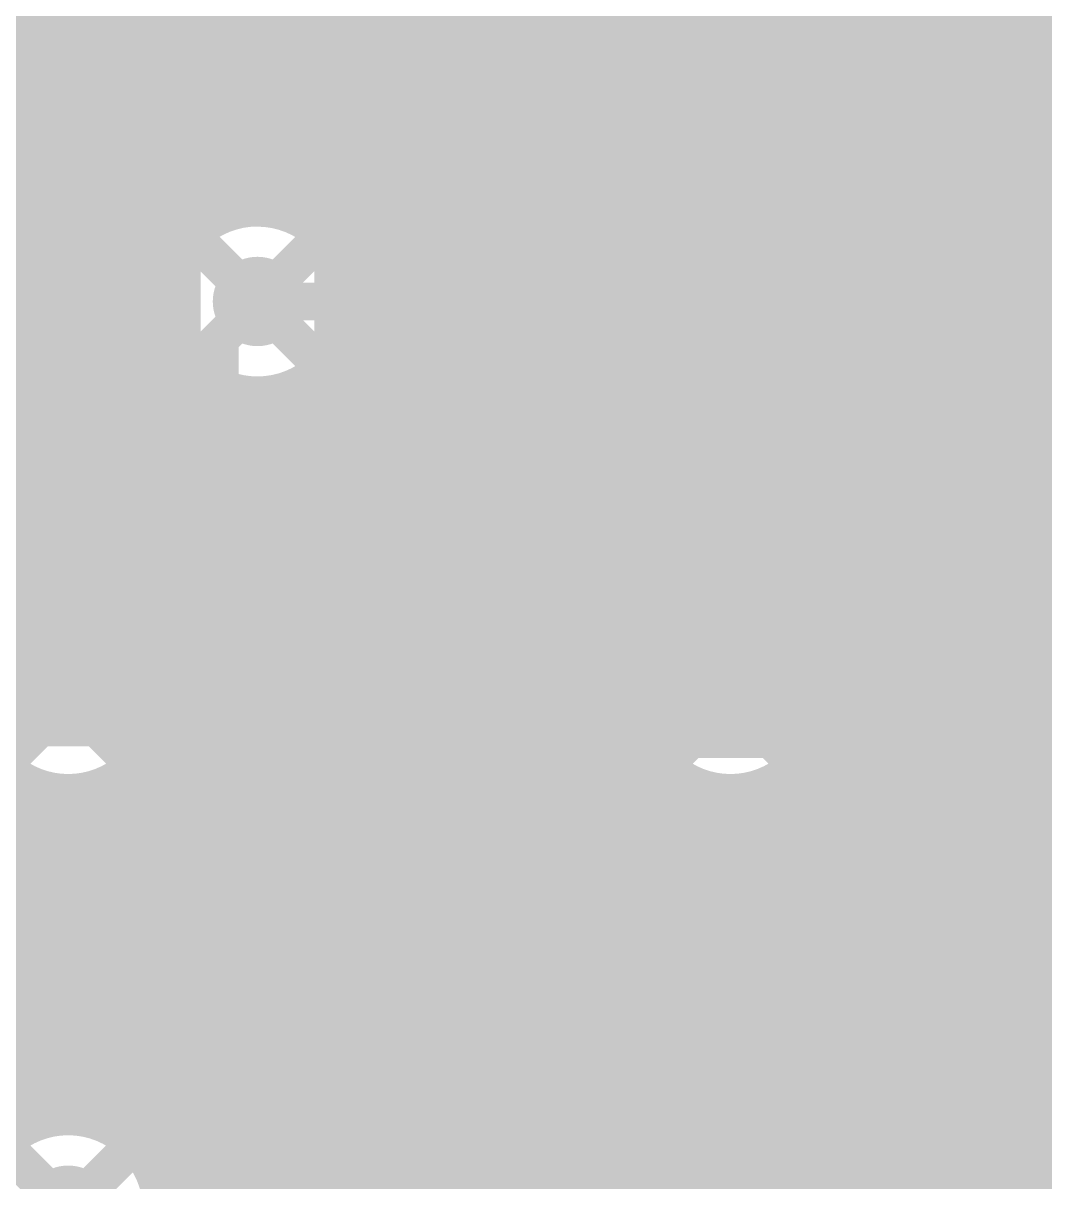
# Model space of a CAD drawing. Extents: x -3 to 92, y -53 to 125.
# Drawn here: x 55.58 to 62.43, y 43.62 to 51.4 of the extents above; entities that cross this region are included whole.
import ezdxf

# ---------------------------------------------------------------- set-up
doc = ezdxf.new("R2010")
doc.units = 0
doc.header["$MEASUREMENT"] = 0
doc.layers.get('0').update_dxf_attribs({"linetype": 'CONTINUOUS'})
for name, color, linetype in [('23-325-0_AST', 7, 'CONTINUOUS'), ('23-325-0_BOT', 7, 'CONTINUOUS'), ('23-325-0_DRD', 2, 'CONTINUOUS'), ('23-325-0_IN1', 4, 'CONTINUOUS'), ('23-325-0_IN2', 3, 'CONTINUOUS'), ('23-325-0_SMT', 10, 'CONTINUOUS'), ('23-325-0_SPT', 14, 'CONTINUOUS'), ('23-325-0_SST', 9, 'CONTINUOUS'), ('23-325-0_TOP', 12, 'CONTINUOUS'), ('THRUHOLE_TAP', 8, 'CONTINUOUS')]:
    doc.layers.add(name, color=color, linetype=linetype)

# ---------------------------------------------------------------- blocks, each defined once
blk = doc.blocks.new('OBLONG_51')
at = {"const_width": 0.65024}
blk.add_lwpolyline([(0, 0.50038), (0, -0.50038)], dxfattribs=at)
at = {"const_width": 0.32512}
for points in [[(-0.16256, 0.50038, 1), (0.16256, 0.50038, 1)], [(-0.16256, -0.50038, 1), (0.16256, -0.50038, 1)]]:
    blk.add_lwpolyline(points, format="xyb", close=True, dxfattribs=at)
blk = doc.blocks.new('ROUND_68')
at = {"const_width": 0.29972}
blk.add_lwpolyline([(-0.14986, 0, 1), (0.14986, 0, 1)], format="xyb", close=True, dxfattribs=at)
blk = doc.blocks.new('ROUND_78')
at = {"const_width": 0.29972}
blk.add_lwpolyline([(-0.14986, 0, 1), (0.14986, 0, 1)], format="xyb", close=True, dxfattribs=at)
blk = doc.blocks.new('ROUND_79')
at = {"const_width": 0.29972}
blk.add_lwpolyline([(-0.14986, 0, 1), (0.14986, 0, 1)], format="xyb", close=True, dxfattribs=at)
blk = doc.blocks.new('RECTANGLE_4')
blk.add_solid([(0.4826, 0.4064), (0.4826, -0.4064), (-0.4826, 0.4064), (-0.4826, -0.4064)])
blk = doc.blocks.new('ROUND_84')
at = {"const_width": 0.10033}
blk.add_lwpolyline([(-0.050164, 0, 1), (0.050164, 0, 1)], format="xyb", close=True, dxfattribs=at)

msp = doc.modelspace()

# ---------------------------------------------------------------- linework, layer by layer
at = {"layer": '23-325-0_AST', "const_width": 0.1524}
for points in [[(53.848, 51.054), (53.848, 55.626), (55.626, 55.626), (55.88, 55.372), (56.134, 55.626), (57.912, 55.626), (57.912, 51.054), (53.848, 51.054)], [(58.293, 51.054), (58.293, 55.626), (60.071, 55.626), (60.325, 55.372), (60.579, 55.626), (62.357, 55.626), (62.357, 51.054), (58.293, 51.054)], [(55.0545, 50.3555), (55.0545, 47.4345), (56.6928, 47.4345), (56.6928, 50.3555), (55.0545, 50.3555)], [(59.2455, 47.4345), (59.2455, 50.3555), (57.6072, 50.3555), (57.6072, 47.4345), (59.2455, 47.4345)], [(59.4995, 50.3555), (59.4995, 47.4345), (61.1378, 47.4345), (61.1378, 50.3555), (59.4995, 50.3555)], [(63.6905, 47.4345), (63.6905, 50.3555), (62.0522, 50.3555), (62.0522, 47.4345), (63.6905, 47.4345)], [(63.32474, 49.8983), (63.15456, 49.81448), (62.98692, 49.7713), (62.64656, 49.7713), (62.47892, 49.81448), (62.30874, 49.8983), (62.30874, 49.98466), (62.47892, 50.06848), (62.64656, 50.11166), (62.98692, 50.11166), (63.15456, 50.06848), (63.32474, 49.98466), (63.32474, 49.8983)], [(56.3499, 49.76114), (55.3339, 50.01514), (55.3339, 49.67732)], [(58.37174, 49.98466), (58.37174, 49.73066), (58.20156, 49.68748), (58.03392, 49.68748), (57.86374, 49.73066), (57.86374, 49.98466), (58.03392, 50.0253), (58.20156, 50.0253), (58.87974, 49.85766)], [(60.62726, 49.67732), (60.7949, 49.71796), (60.7949, 49.97196), (60.62726, 50.01514), (60.2869, 50.01514), (60.11926, 49.93132), (60.11926, 49.67732), (59.7789, 49.67732), (59.7789, 50.01514)], [(63.32474, 49.42586), (63.32474, 49.0855), (62.64656, 49.42586), (62.47892, 49.42586), (62.30874, 49.38268), (62.30874, 49.12868), (62.47892, 49.0855)], [(56.3499, 49.32934), (56.3499, 49.15916)], [(58.87974, 49.3395), (58.87974, 49.17186)], [(60.7949, 49.32934), (60.7949, 49.15916)], [(56.3499, 49.24552), (55.3339, 49.24552), (55.50408, 49.15916)], [(58.87974, 49.25568), (57.86374, 49.25568), (58.03392, 49.17186)], [(60.7949, 49.24552), (59.7789, 49.24552), (59.94908, 49.15916)], [(58.87974, 48.74006), (58.87974, 48.56988)], [(56.3499, 48.72736), (56.3499, 48.55972)], [(60.7949, 48.72736), (60.7949, 48.55972)], [(56.3499, 48.64354), (55.3339, 48.64354), (55.50408, 48.55972)], [(58.87974, 48.6537), (57.86374, 48.6537), (58.03392, 48.56988)], [(60.7949, 48.64354), (59.7789, 48.64354), (59.94908, 48.55972)], [(63.32474, 48.6537), (62.30874, 48.6537), (62.47892, 48.56988)], [(55.8419, 47.78756), (55.8419, 48.04156), (55.67426, 48.12792), (55.50408, 48.12792), (55.3339, 48.04156), (55.3339, 47.78756), (56.3499, 47.78756)], [(55.8419, 48.00092), (56.3499, 48.12792)], [(58.37174, 47.80026), (58.37174, 48.05426), (58.20156, 48.13808), (58.03392, 48.13808), (57.86374, 48.05426), (57.86374, 47.80026), (58.87974, 47.80026)], [(58.37174, 48.01108), (58.87974, 48.13808)], [(60.2869, 47.78756), (60.2869, 48.04156), (60.11926, 48.12792), (59.94908, 48.12792), (59.7789, 48.04156), (59.7789, 47.78756), (60.7949, 47.78756)], [(60.2869, 48.00092), (60.7949, 48.12792)], [(62.81674, 47.80026), (62.81674, 48.05426), (62.64656, 48.13808), (62.47892, 48.13808), (62.30874, 48.05426), (62.30874, 47.80026), (63.32474, 47.80026)]]:
    msp.add_lwpolyline(points, dxfattribs=at)
at = {"layer": '23-325-0_BOT'}
for points, const_width in [([(59.1058, 85.02904), (59.1058, 43.14952)], 0.254), ([(59.3344, 85.02904), (59.3344, 43.02506)], 0.254), ([(59.563, 85.02904), (59.563, 33.91916)], 0.254), ([(59.7916, 72.9234), (59.7916, 47.19828)], 0.254), ([(60.0202, 72.80148), (60.0202, 47.41418)], 0.254), ([(60.2488, 72.77862), (60.2488, 47.48784)], 0.254), ([(62.5348, 69.2531), (62.5348, 49.97196)], 0.254), ([(62.3062, 68.97878), (62.3062, 49.67986)], 0.254), ([(60.4774, 66.51498), (60.4774, 47.4726)], 0.254), ([(60.706, 66.17208), (60.706, 47.36338)], 0.254), ([(62.0776, 64.2366), (62.0776, 48.77054)], 0.254), ([(57.15, 61.468), (57.15, 59.309), (55.88, 58.039), (55.88, 46.863)], 0.635), ([(57.7342, 59.0296), (57.7342, 49.76622)], 0.254), ([(57.9628, 58.62066), (57.9628, 46.4058)], 0.254), ([(58.8772, 58.62066), (58.8772, 46.4058)], 0.254), ([(58.1914, 58.46826), (58.1914, 46.56074)], 0.254), ([(58.42, 58.42508), (58.42, 46.60392)], 0.254), ([(58.6486, 58.46826), (58.6486, 46.56074)], 0.254), ([(57.5056, 53.17998), (57.5056, 50.0507)], 0.254), ([(61.849, 52.96662), (61.849, 48.81372)], 0.254), ([(56.5277, 52.82946), (56.5277, 49.62652)], 0.254), ([(57.277, 52.83708), (57.277, 50.14722)], 0.254), ([(60.9346, 52.8574), (60.9346, 47.02048)], 0.254), ([(56.5912, 52.78882), (56.5912, 49.81956)], 0.254), ([(57.0484, 52.72786), (57.0484, 50.1523)], 0.254), ([(61.1632, 52.73548), (61.1632, 25.5524)], 0.254), ([(61.6204, 52.77612), (61.6204, 48.77054)], 0.254), ([(56.8198, 52.71516), (56.8198, 50.06594)], 0.254), ([(61.3918, 52.71262), (61.3918, 48.6156)], 0.254), ([(71.1073, 51.435), (56.5277, 51.435)], 0.254), ([(63.2714, 51.2064), (56.5277, 51.2064)], 0.254), ([(63.14948, 50.9778), (56.5277, 50.9778)], 0.254), ([(63.12662, 50.7492), (56.5277, 50.7492)], 0.254), ([(63.1571, 50.5968), (62.41796, 49.85766)], 0.254), ([(63.0809, 50.5206), (56.5277, 50.5206)], 0.254), ([(62.8523, 50.292), (56.5277, 50.292)], 0.254), ([(56.81472, 50.0634), (56.5277, 50.0634)], 0.254), ([(62.6237, 50.0634), (57.48528, 50.0634)], 0.254), ([(56.59882, 49.8348), (56.5277, 49.8348)], 0.254), ([(62.39764, 49.8348), (57.70118, 49.8348)], 0.254), ([(62.28588, 49.6062), (57.77484, 49.6062)], 0.254), ([(57.15, 49.53), (56.896, 49.276), (56.896, 40.386)], 0.254), ([(62.2808, 49.53), (62.2808, 48.641)], 0.254), ([(62.2808, 49.3776), (57.7596, 49.3776)], 0.254), ([(57.7342, 49.29378), (57.7342, -1.69926)], 0.254), ([(62.2808, 49.149), (57.65038, 49.149)], 0.254), ([(57.5056, 49.0093), (57.5056, 40.54348)], 0.254), ([(57.3532, 48.9331), (57.3532, 40.8178)], 0.254), ([(62.2808, 48.9204), (57.3532, 48.9204)], 0.254), ([(61.47562, 48.6918), (57.3532, 48.6918)], 0.254), ([(62.2808, 48.6918), (62.21984, 48.6918)], 0.254), ([(61.28512, 48.4632), (57.3532, 48.4632)], 0.254), ([(61.22162, 48.2346), (57.3532, 48.2346)], 0.254), ([(61.24448, 48.006), (57.3532, 48.006)], 0.254), ([(61.3664, 47.7774), (57.3532, 47.7774)], 0.254), ([(61.3918, 47.74946), (61.3918, 31.8008)], 0.254), ([(62.2808, 47.72406), (62.2808, 41.7068)], 0.254), ([(61.6204, 47.59706), (61.6204, 31.95574)], 0.254), ([(62.0776, 47.59706), (62.0776, 31.95574)], 0.254), ([(62.2808, 47.5488), (57.3532, 47.5488)], 0.254), ([(61.849, 47.55388), (61.849, 31.99892)], 0.254), ([(59.89066, 47.3202), (57.3532, 47.3202)], 0.254), ([(62.2808, 47.3202), (60.7568, 47.3202)], 0.254), ([(59.73826, 47.0916), (57.3532, 47.0916)], 0.254), ([(62.2808, 47.0916), (60.91174, 47.0916)], 0.254), ([(59.69508, 46.863), (57.3532, 46.863)], 0.254), ([(62.2808, 46.863), (60.95492, 46.863)], 0.254), ([(60.9346, 46.70298), (60.9346, 29.23286)], 0.254), ([(59.73826, 46.6344), (57.3532, 46.6344)], 0.254), ([(62.2808, 46.6344), (60.91174, 46.6344)], 0.254), ([(59.7916, 46.52772), (59.7916, 33.69056)], 0.254), ([(57.96026, 46.4058), (57.3532, 46.4058)], 0.254), ([(59.89066, 46.4058), (58.8772, 46.4058)], 0.254), ([(60.706, 46.36008), (60.706, 32.77616)], 0.254), ([(62.2808, 46.4058), (60.7568, 46.4058)], 0.254), ([(60.0202, 46.31182), (60.0202, 33.46196)], 0.254), ([(60.2488, 46.23816), (60.2488, 33.23336)], 0.254), ([(60.4774, 46.25086), (60.4774, 33.00476)], 0.254), ([(57.8231, 46.1772), (57.3532, 46.1772)], 0.254), ([(62.2808, 46.1772), (59.0169, 46.1772)], 0.254), ([(57.79008, 45.9486), (57.3532, 45.9486)], 0.254), ([(62.2808, 45.9486), (59.04992, 45.9486)], 0.254), ([(57.84342, 45.72), (57.3532, 45.72)], 0.254), ([(62.2808, 45.72), (58.99658, 45.72)], 0.254), ([(57.9628, 45.53966), (57.9628, 32.9438)], 0.254), ([(58.8772, 45.53966), (58.8772, 43.17238)], 0.254), ([(58.0136, 45.4914), (57.3532, 45.4914)], 0.254), ([(62.2808, 45.4914), (58.82386, 45.4914)], 0.254), ([(58.1914, 45.38726), (58.1914, 33.09874)], 0.254), ([(58.42, 45.34408), (58.42, 42.91584)], 0.254), ([(58.6486, 45.38726), (58.6486, 43.10888)], 0.254), ([(62.2808, 45.2628), (57.3532, 45.2628)], 0.254), ([(62.2808, 45.0342), (57.3532, 45.0342)], 0.254), ([(62.2808, 44.8056), (57.3532, 44.8056)], 0.254), ([(62.2808, 44.577), (57.3532, 44.577)], 0.254), ([(62.2808, 44.3484), (57.3532, 44.3484)], 0.254), ([(62.2808, 44.1198), (57.3532, 44.1198)], 0.254), ([(62.2808, 43.8912), (57.3532, 43.8912)], 0.254), ([(62.2808, 43.6626), (57.3532, 43.6626)], 0.254)]:
    msp.add_lwpolyline(points, dxfattribs=dict(at, const_width=const_width))
at = {"layer": '23-325-0_BOT', "const_width": 0.254}
for points in [[(57.15, 50.15992, 0.369831), (56.5277, 49.62652)], [(57.77992, 49.53, 0.4142136), (57.15, 50.15992)], [(62.41542, 49.85258, 0.1989124), (62.2818, 49.53)], [(62.41542, 49.85258, 0.1989124), (62.2818, 49.53)], [(57.3532, 48.9331, 0.3210657), (57.77992, 49.53)], [(61.849, 48.81372, 0.4142136), (61.21908, 48.1838)], [(61.849, 48.81372, 0.4142136), (61.21908, 48.1838)], [(62.2808, 48.641, 0.1914993), (61.849, 48.81267)], [(62.2808, 48.641, 0.1914993), (61.849, 48.81267)], [(61.21908, 48.1838, 0.4142136), (61.849, 47.55388)], [(61.21908, 48.1838, 0.4142136), (61.849, 47.55388)], [(61.849, 47.55388, 0.1907823), (62.28025, 47.72464)], [(61.849, 47.55388, 0.1907823), (62.28025, 47.72464)], [(60.325, 47.49292, 0.4142136), (59.69508, 46.863)], [(60.325, 47.49292, 0.4142136), (59.69508, 46.863)], [(60.95492, 46.863, 0.4142136), (60.325, 47.49292)], [(60.95492, 46.863, 0.4142136), (60.325, 47.49292)], [(59.69508, 46.863, 0.4142136), (60.325, 46.23308)], [(59.69508, 46.863, 0.4142136), (60.325, 46.23308)], [(60.325, 46.23308, 0.4142136), (60.95492, 46.863)], [(60.325, 46.23308, 0.4142136), (60.95492, 46.863)], [(58.42, 46.60392, 0.4142136), (57.79008, 45.974)], [(59.04992, 45.974, 0.4142136), (58.42, 46.60392)], [(57.79008, 45.974, 0.4142136), (58.42, 45.34408)], [(58.42, 45.34408, 0.4142136), (59.04992, 45.974)]]:
    msp.add_lwpolyline(points, format="xyb", dxfattribs=at)
at = {"layer": '23-325-0_DRD', "const_width": 0.254}
for points in [[(57.785, 50.165), (56.515, 48.895)], [(57.785, 48.895), (56.515, 50.165)], [(62.484, 48.8188), (61.214, 47.5488)], [(62.484, 47.5488), (61.214, 48.8188)], [(62.484, 48.8188), (61.214, 47.5488)], [(62.484, 47.5488), (61.214, 48.8188)], [(56.515, 47.498), (55.245, 46.228)], [(56.515, 46.228), (55.245, 47.498)], [(56.515, 47.498), (55.245, 46.228)], [(56.515, 46.228), (55.245, 47.498)], [(56.515, 47.498), (55.245, 46.228)], [(56.515, 46.228), (55.245, 47.498)], [(60.96, 47.498), (59.69, 46.228)], [(60.96, 46.228), (59.69, 47.498)], [(60.96, 47.498), (59.69, 46.228)], [(60.96, 46.228), (59.69, 47.498)], [(59.055, 46.609), (57.785, 45.339)], [(59.055, 45.339), (57.785, 46.609)], [(56.896, 45.339), (55.626, 44.069)], [(56.896, 44.069), (55.626, 45.339)], [(56.515, 44.069), (55.245, 42.799)], [(56.515, 42.799), (55.245, 44.069)]]:
    msp.add_lwpolyline(points, dxfattribs=at)
at = {"layer": '23-325-0_IN1', "const_width": 0.254}
for points in [[(56.3372, 112.65662), (56.3372, 47.2948)], [(58.166, 106.81462), (58.166, 33.08858)], [(57.9374, 106.62412), (57.9374, 32.91586)], [(56.1086, 86.19998), (56.1086, 47.44974)], [(55.88, 85.85708), (55.88, 47.49292)], [(55.6514, 85.74786), (55.6514, 47.44974)], [(58.3946, 85.02904), (58.3946, 42.88028)], [(58.6232, 85.02904), (58.6232, 43.09618)], [(58.8518, 85.02904), (58.8518, 43.16984)], [(59.0804, 85.02904), (59.0804, 43.1546)], [(59.309, 85.02904), (59.309, 43.04538)], [(59.5376, 85.02904), (59.5376, 42.70248)], [(59.7662, 85.02904), (59.7662, 47.15256)], [(59.9948, 85.02904), (59.9948, 47.39894)], [(60.2234, 85.02904), (60.2234, 47.4853)], [(60.452, 85.02904), (60.452, 47.48022)], [(60.6806, 85.02904), (60.6806, 47.3837)], [(60.9092, 85.02904), (60.9092, 47.09922)], [(62.5094, 82.38998), (62.5094, 41.86174)], [(61.1378, 68.97878), (61.1378, 25.56256)], [(62.2808, 68.9229), (62.2808, 41.7068)], [(61.3664, 68.6943), (61.3664, 31.77286)], [(62.0522, 68.67906), (62.0522, 31.9659)], [(61.595, 68.59778), (61.595, 31.94558)], [(61.8236, 68.5927), (61.8236, 31.99892)], [(56.5658, 61.23178), (56.5658, 49.76622)], [(57.7088, 61.1759), (57.7088, 49.81956)], [(56.7944, 60.9473), (56.7944, 50.0507)], [(57.4802, 60.93206), (57.4802, 50.06594)], [(57.023, 60.85078), (57.023, 50.14722)], [(57.2516, 60.8457), (57.2516, 50.1523)], [(86.36, 51.435), (49.64684, 51.435)], [(63.2714, 51.2064), (50.89906, 51.2064)], [(63.14948, 50.9778), (51.02352, 50.9778)], [(63.12662, 50.7492), (51.04638, 50.7492)], [(63.19012, 50.5206), (50.98288, 50.5206)], [(63.38062, 50.292), (50.78984, 50.292)], [(56.81472, 50.0634), (46.4312, 50.0634)], [(75.86472, 50.0634), (57.48528, 50.0634)], [(56.59882, 49.8348), (46.4312, 49.8348)], [(65.70726, 49.8348), (57.70118, 49.8348)], [(56.52516, 49.6062), (46.4312, 49.6062)], [(65.5701, 49.6062), (57.77484, 49.6062)], [(56.53786, 49.3776), (46.4312, 49.3776)], [(65.53708, 49.3776), (57.7596, 49.3776)], [(56.5658, 49.29378), (56.5658, 40.92194)], [(57.7088, 49.2379), (57.7088, -1.68148)], [(56.64708, 49.149), (46.4312, 49.149)], [(65.59042, 49.149), (57.65038, 49.149)], [(56.7944, 49.0093), (56.7944, 41.0083)], [(56.98998, 48.9204), (46.4312, 48.9204)], [(65.7606, 48.9204), (57.30748, 48.9204)], [(57.4802, 48.99406), (57.4802, 40.62222)], [(57.023, 48.91278), (57.023, 41.00322)], [(57.2516, 48.9077), (57.2516, 40.9067)], [(70.17766, 48.6918), (46.4312, 48.6918)], [(86.36, 48.4632), (46.4312, 48.4632)], [(86.36, 48.2346), (46.4312, 48.2346)], [(86.36, 48.006), (46.4312, 48.006)], [(86.36, 47.7774), (46.4312, 47.7774)], [(75.9079, 47.5488), (46.4312, 47.5488)], [(59.89066, 47.3202), (56.3118, 47.3202)], [(64.33566, 47.3202), (60.7568, 47.3202)], [(59.73826, 47.0916), (56.46674, 47.0916)], [(64.18326, 47.0916), (60.91174, 47.0916)], [(59.69508, 46.863), (56.50992, 46.863)], [(64.14008, 46.863), (60.95492, 46.863)], [(59.73826, 46.6344), (56.46674, 46.6344)], [(60.9092, 46.62678), (60.9092, 29.2608)], [(64.18326, 46.6344), (60.91174, 46.6344)], [(59.7662, 46.5709), (59.7662, 21.96084)], [(59.89066, 46.4058), (56.3118, 46.4058)], [(56.3372, 46.42866), (56.3372, 43.8658)], [(64.33566, 46.4058), (60.7568, 46.4058)], [(55.6514, 46.27626), (55.6514, 44.02074)], [(56.1086, 46.27626), (56.1086, 44.02074)], [(59.9948, 46.32706), (59.9948, 29.2608)], [(60.6806, 46.3423), (60.6806, 29.41574)], [(55.88, 46.23308), (55.88, 44.06392)], [(60.2234, 46.2407), (60.2234, 29.41574)], [(60.452, 46.24578), (60.452, 29.45892)], [(86.36, 46.1772), (46.9138, 46.1772)], [(86.36, 45.9486), (47.06874, 45.9486)], [(86.36, 45.72), (47.11192, 45.72)], [(86.36, 45.4914), (47.06874, 45.4914)], [(86.36, 45.2628), (46.9138, 45.2628)], [(75.96378, 45.0342), (46.4312, 45.0342)], [(75.6793, 44.8056), (46.4312, 44.8056)], [(75.58278, 44.577), (46.4312, 44.577)], [(75.5777, 44.3484), (49.35728, 44.3484)], [(75.66406, 44.1198), (49.57318, 44.1198)], [(75.9079, 43.8912), (56.3118, 43.8912)], [(86.36, 43.6626), (56.46674, 43.6626)]]:
    msp.add_lwpolyline(points, dxfattribs=at)
for points in [[(57.15, 50.15992, 0.4142136), (56.52008, 49.53)], [(57.77992, 49.53, 0.4142136), (57.15, 50.15992)], [(56.52008, 49.53, 0.4142136), (57.15, 48.90008)], [(57.15, 48.90008, 0.4142136), (57.77992, 49.53)], [(55.88, 47.49292, 0.4142136), (55.25008, 46.863)], [(55.88, 47.49292, 0.4142136), (55.25008, 46.863)], [(55.88, 47.49292, 0.4142136), (55.25008, 46.863)], [(56.50992, 46.863, 0.4142136), (55.88, 47.49292)], [(56.50992, 46.863, 0.4142136), (55.88, 47.49292)], [(56.50992, 46.863, 0.4142136), (55.88, 47.49292)], [(60.325, 47.49292, 0.4142136), (59.69508, 46.863)], [(60.325, 47.49292, 0.4142136), (59.69508, 46.863)], [(60.95492, 46.863, 0.4142136), (60.325, 47.49292)], [(60.95492, 46.863, 0.4142136), (60.325, 47.49292)], [(55.25008, 46.863, 0.4142136), (55.88, 46.23308)], [(55.25008, 46.863, 0.4142136), (55.88, 46.23308)], [(55.25008, 46.863, 0.4142136), (55.88, 46.23308)], [(55.88, 46.23308, 0.4142136), (56.50992, 46.863)], [(55.88, 46.23308, 0.4142136), (56.50992, 46.863)], [(55.88, 46.23308, 0.4142136), (56.50992, 46.863)], [(59.69508, 46.863, 0.4142136), (60.325, 46.23308)], [(59.69508, 46.863, 0.4142136), (60.325, 46.23308)], [(60.325, 46.23308, 0.4142136), (60.95492, 46.863)], [(60.325, 46.23308, 0.4142136), (60.95492, 46.863)], [(55.88, 44.06392, 0.4142136), (55.25008, 43.434)], [(56.50992, 43.434, 0.4142136), (55.88, 44.06392)]]:
    msp.add_lwpolyline(points, format="xyb", dxfattribs=at)
at = {"layer": '23-325-0_IN2', "const_width": 0.635}
for points in [[(55.88, 46.863), (51.435, 46.863)], [(60.325, 46.863), (55.88, 46.863)], [(64.77, 46.863), (60.325, 46.863)]]:
    msp.add_lwpolyline(points, dxfattribs=at)
at = {"layer": '23-325-0_SST', "const_width": 0.1524}
for points in [[(53.848, 51.054), (57.912, 51.054), (57.912, 55.626), (56.134, 55.626), (55.88, 55.372), (55.626, 55.626), (53.848, 55.626), (53.848, 51.054)], [(58.293, 51.054), (62.357, 51.054), (62.357, 55.626), (60.579, 55.626), (60.325, 55.372), (60.071, 55.626), (58.293, 55.626), (58.293, 51.054)], [(55.0545, 50.3555), (55.0545, 47.4345), (56.6928, 47.4345), (56.6928, 50.3555), (55.0545, 50.3555)], [(59.2455, 47.4345), (59.2455, 50.3555), (57.6072, 50.3555), (57.6072, 47.4345), (59.2455, 47.4345)], [(59.4995, 50.3555), (59.4995, 47.4345), (61.1378, 47.4345), (61.1378, 50.3555), (59.4995, 50.3555)], [(63.6905, 47.4345), (63.6905, 50.3555), (62.0522, 50.3555), (62.0522, 47.4345), (63.6905, 47.4345)], [(60.6044, 47.02556), (60.77458, 47.08652), (60.77458, 47.44212), (60.6044, 47.50054), (60.26658, 47.50054), (60.0964, 47.38116), (60.0964, 47.02556), (59.75858, 47.02556), (59.75858, 47.50054)], [(58.39206, 47.34306), (58.39206, 46.98746), (58.22442, 46.9265), (58.05424, 46.9265), (57.88406, 46.98746), (57.88406, 47.34306), (58.05424, 47.40148), (58.22442, 47.40148), (58.90006, 47.16526)], [(63.34506, 47.09668), (63.17742, 46.9773), (63.00724, 46.91888), (62.66942, 46.91888), (62.49924, 46.9773), (62.32906, 47.09668), (62.32906, 47.21606), (62.49924, 47.3329), (62.66942, 47.39386), (63.00724, 47.39386), (63.17742, 47.3329), (63.34506, 47.21606), (63.34506, 47.09668)], [(56.32958, 46.76394), (55.31358, 47.11954), (55.31358, 46.64456)], [(60.77458, 46.66234), (60.77458, 46.42612)], [(58.90006, 46.56328), (58.90006, 46.32706)], [(60.77458, 46.54296), (59.75858, 46.54296), (59.92876, 46.42612)], [(63.34506, 46.55566), (63.34506, 46.08068), (62.66942, 46.55566), (62.49924, 46.55566), (62.32906, 46.4947), (62.32906, 46.1391), (62.49924, 46.08068)], [(58.90006, 46.4439), (57.88406, 46.4439), (58.05424, 46.32706)], [(56.32958, 46.28134), (56.32958, 46.04512)], [(56.32958, 46.16196), (55.31358, 46.16196), (55.48376, 46.04512)], [(60.77458, 45.94352), (60.77458, 45.70476)], [(58.90006, 45.84446), (58.90006, 45.6057)], [(60.77458, 45.82414), (59.75858, 45.82414), (59.92876, 45.70476)], [(58.90006, 45.72508), (57.88406, 45.72508), (58.05424, 45.6057)], [(56.32958, 45.56252), (56.32958, 45.32376)], [(63.34506, 45.59808), (62.32906, 45.59808), (62.49924, 45.4787)], [(56.32958, 45.44314), (55.31358, 45.44314), (55.48376, 45.32376)], [(60.26658, 44.74972), (60.26658, 45.10532), (60.0964, 45.22216), (59.92876, 45.22216), (59.75858, 45.10532), (59.75858, 44.74972), (60.77458, 44.74972)], [(60.26658, 45.04436), (60.77458, 45.22216)], [(58.39206, 44.65066), (58.39206, 45.00626), (58.22442, 45.1231), (58.05424, 45.1231), (57.88406, 45.00626), (57.88406, 44.65066), (58.90006, 44.65066)], [(58.39206, 44.9453), (58.90006, 45.1231)], [(62.83706, 44.52366), (62.83706, 44.87926), (62.66942, 44.9961), (62.49924, 44.9961), (62.32906, 44.87926), (62.32906, 44.52366), (63.34506, 44.52366)], [(55.82158, 44.36872), (55.82158, 44.72432), (55.6514, 44.84116), (55.48376, 44.84116), (55.31358, 44.72432), (55.31358, 44.36872), (56.32958, 44.36872)], [(55.82158, 44.66336), (56.32958, 44.84116)]]:
    msp.add_lwpolyline(points, dxfattribs=at)
at = {"layer": '23-325-0_TOP'}
for points, const_width in [([(62.2808, 56.35244), (62.2808, 50.3428)], 0.254), ([(62.5094, 55.08498), (62.5094, 50.3428)], 0.254), ([(55.88, 54.483), (55.88, 49.6062)], 0.254), ([(60.325, 54.483), (60.325, 49.6062)], 0.254), ([(57.9374, 54.0258), (57.9374, 50.3428)], 0.254), ([(58.166, 54.0258), (58.166, 50.3428)], 0.254), ([(58.3946, 54.0258), (58.3946, 50.3428)], 0.254), ([(57.7342, 53.1622), (57.7342, 51.2318), (56.3372, 51.2318)], 0.254), ([(58.4708, 53.1622), (58.4708, 51.2318)], 0.254), ([(62.1792, 53.1622), (62.1792, 51.2318), (60.7822, 51.2318)], 0.254), ([(56.896, 51.2318), (56.896, 52.197)], 0.254), ([(59.309, 52.197), (59.309, 50.4952), (58.42, 49.6062)], 0.254), ([(61.341, 51.2318), (61.341, 52.197)], 0.254), ([(58.4708, 51.4604), (57.7342, 51.4604)], 0.254), ([(62.9158, 51.4604), (62.1792, 51.4604)], 0.254), ([(56.3372, 51.2318), (56.3372, 50.3428)], 0.254), ([(56.3372, 51.2318), (56.3372, 50.3428)], 0.254), ([(58.8518, 51.2318), (56.3372, 51.2318)], 0.254), ([(56.5658, 51.2318), (56.5658, 50.3428)], 0.254), ([(56.7944, 51.2318), (56.7944, 50.0507)], 0.254), ([(57.023, 51.2318), (57.023, 50.14722)], 0.254), ([(57.2516, 51.2318), (57.2516, 50.1523)], 0.254), ([(57.4802, 51.2318), (57.4802, 50.06594)], 0.254), ([(57.7088, 51.2318), (57.7088, 50.3428)], 0.254), ([(58.8518, 51.2318), (58.4708, 51.2318)], 0.254), ([(58.6232, 51.2318), (58.6232, 50.45456)], 0.254), ([(58.8518, 51.2318), (58.8518, 50.68316)], 0.254), ([(58.8518, 51.2318), (58.8518, 50.68316)], 0.254), ([(60.7822, 51.2318), (60.7822, 50.3428)], 0.254), ([(63.29426, 51.2318), (60.7822, 51.2318)], 0.254), ([(60.9092, 51.2318), (60.9092, 50.3428)], 0.254), ([(61.1378, 51.2318), (61.1378, 44.9453)], 0.254), ([(61.3664, 51.2318), (61.3664, 44.82846)], 0.254), ([(61.595, 51.2318), (61.595, 44.4754)], 0.254), ([(61.8236, 51.2318), (61.8236, 44.82846)], 0.254), ([(62.0522, 51.2318), (62.0522, 44.9453)], 0.254), ([(58.8518, 51.0032), (56.3372, 51.0032)], 0.254), ([(63.1571, 51.0032), (60.7822, 51.0032)], 0.254), ([(58.8518, 50.7746), (56.3372, 50.7746)], 0.254), ([(63.12408, 50.7746), (60.7822, 50.7746)], 0.254), ([(58.8518, 50.68316), (58.5089, 50.3428)], 0.254), ([(58.7121, 50.546), (56.3372, 50.546)], 0.254), ([(63.1063, 50.546), (60.7822, 50.546)], 0.254), ([(56.6928, 50.3428), (56.3372, 50.3428)], 0.254), ([(56.6928, 50.3428), (56.6928, 49.9618)], 0.254), ([(57.6072, 50.3174), (56.6928, 50.3174)], 0.254), ([(58.5089, 50.3428), (57.6072, 50.3428)], 0.254), ([(57.6072, 50.3428), (57.6072, 49.9872)], 0.254), ([(61.1378, 50.3428), (60.7822, 50.3428)], 0.254), ([(61.1378, 50.3428), (61.1378, 48.9204)], 0.254), ([(62.0522, 50.3174), (61.1378, 50.3174)], 0.254), ([(62.9031, 50.3428), (62.0522, 50.3428)], 0.254), ([(62.0522, 50.3428), (62.0522, 48.9204)], 0.254), ([(56.8579, 50.0888), (56.6928, 50.0888)], 0.254), ([(57.6072, 50.0888), (57.43956, 50.0888)], 0.254), ([(62.0522, 50.0888), (61.1378, 50.0888)], 0.254), ([(59.5122, 50.0507), (59.2328, 49.7713)], 0.254), ([(59.5122, 50.0507), (59.5122, 48.9204)], 0.254), ([(57.6072, 49.9872), (57.5818, 49.9872)], 0.254), ([(59.5122, 49.8602), (59.31916, 49.8602)], 0.254), ([(62.0522, 49.8602), (61.1378, 49.8602)], 0.254), ([(59.309, 49.8475), (59.309, 44.84878)], 0.254), ([(59.2328, 49.7713), (59.2328, 48.9204)], 0.254), ([(59.5122, 49.6316), (59.2328, 49.6316)], 0.254), ([(62.0522, 49.6316), (61.1378, 49.6316)], 0.254), ([(58.42, 49.6062), (58.3438, 49.53), (57.15, 49.53)], 0.254), ([(59.5122, 49.403), (59.2328, 49.403)], 0.254), ([(62.0522, 49.403), (61.1378, 49.403)], 0.254), ([(59.5122, 49.1744), (59.2328, 49.1744)], 0.254), ([(62.0522, 49.1744), (61.1378, 49.1744)], 0.254), ([(56.6928, 49.09566), (56.6928, 48.9204)], 0.254), ([(57.6072, 49.0728), (57.5818, 49.0728)], 0.254), ([(57.6072, 49.0728), (57.6072, 48.9204)], 0.254), ([(56.7944, 49.0093), (56.7944, 44.86402)], 0.254), ([(56.91378, 48.9458), (56.6928, 48.9458)], 0.254), ([(56.6928, 48.9204), (56.6928, 48.8696)], 0.254), ([(57.6072, 48.9458), (57.38622, 48.9458)], 0.254), ([(57.4802, 48.99406), (57.4802, 44.8818)], 0.254), ([(57.6072, 48.9204), (57.6072, 48.8696)], 0.254), ([(59.5122, 48.9458), (59.2328, 48.9458)], 0.254), ([(59.2328, 48.9204), (59.2328, 48.8696)], 0.254), ([(59.5122, 48.9204), (59.5122, 48.8696)], 0.254), ([(62.0522, 48.9458), (61.1378, 48.9458)], 0.254), ([(56.6928, 48.8696), (56.6928, 47.4472)], 0.254), ([(57.023, 48.91278), (57.023, 44.958)], 0.254), ([(57.2516, 48.9077), (57.2516, 44.96308)], 0.254), ([(57.6072, 48.8696), (57.6072, 47.4472)], 0.254), ([(59.2328, 48.8696), (59.2328, 47.4472)], 0.254), ([(59.5122, 48.8696), (59.5122, 47.4472)], 0.254), ([(61.1378, 48.8696), (61.1378, 47.4472)], 0.254), ([(62.0522, 48.8696), (62.0522, 47.4472)], 0.254), ([(57.6072, 48.7172), (56.6928, 48.7172)], 0.254), ([(59.5122, 48.7172), (59.2328, 48.7172)], 0.254), ([(62.0522, 48.7172), (61.1378, 48.7172)], 0.254), ([(57.6072, 48.4886), (56.6928, 48.4886)], 0.254), ([(59.5122, 48.4886), (59.2328, 48.4886)], 0.254), ([(62.0522, 48.4886), (61.1378, 48.4886)], 0.254), ([(55.88, 46.863), (55.88, 48.1838)], 0.635), ([(55.88, 48.1838), (55.88, 46.863)], 0.635), ([(55.88, 46.863), (55.88, 48.1838)], 0.635), ([(60.325, 48.1838), (60.325, 46.863)], 0.635), ([(60.325, 46.863), (60.325, 48.1838)], 0.635), ([(57.6072, 48.26), (56.6928, 48.26)], 0.254), ([(59.5122, 48.26), (59.2328, 48.26)], 0.254), ([(62.0522, 48.26), (61.1378, 48.26)], 0.254), ([(57.6072, 48.1838), (58.42, 48.1838)], 0.254), ([(58.42, 48.1838), (58.42, 47.5742), (59.055, 46.9392), (59.055, 46.101), (59.69, 45.466), (59.69, 44.55668), (59.69, 43.815)], 0.254), ([(58.42, 45.974), (58.42, 47.5742), (58.42, 48.1838)], 0.254), ([(58.42, 47.4472), (58.42, 48.1838)], 0.254), ([(59.2328, 48.1838), (58.42, 48.1838)], 0.254), ([(61.849, 48.1838), (62.865, 48.1838)], 0.254), ([(62.865, 48.1838), (61.849, 48.1838)], 0.254), ([(62.0522, 48.1838), (62.865, 48.1838)], 0.254), ([(57.6072, 48.0314), (56.6928, 48.0314)], 0.254), ([(59.5122, 48.0314), (59.2328, 48.0314)], 0.254), ([(62.0522, 48.0314), (61.1378, 48.0314)], 0.254), ([(57.6072, 47.8028), (56.6928, 47.8028)], 0.254), ([(59.5122, 47.8028), (59.2328, 47.8028)], 0.254), ([(62.0522, 47.8028), (61.1378, 47.8028)], 0.254), ([(57.6072, 47.5742), (56.6928, 47.5742)], 0.254), ([(59.5122, 47.5742), (59.2328, 47.5742)], 0.254), ([(62.0522, 47.5742), (61.1378, 47.5742)], 0.254), ([(56.5277, 47.4472), (56.5277, 46.863)], 0.254), ([(56.6928, 47.4472), (56.5277, 47.4472)], 0.254), ([(56.5658, 47.4472), (56.5658, 44.61002)], 0.254), ([(59.2328, 47.4472), (57.6072, 47.4472)], 0.254), ([(57.7088, 47.4472), (57.7088, 44.65574)], 0.254), ([(57.9374, 47.4472), (57.9374, 44.75734)], 0.254), ([(58.166, 47.4472), (58.166, 44.9199)], 0.254), ([(58.3946, 47.4472), (58.3946, 44.9707)], 0.254), ([(58.6232, 47.4472), (58.6232, 44.93768)], 0.254), ([(58.8518, 47.4472), (58.8518, 44.80814)], 0.254), ([(59.0804, 47.4472), (59.0804, 44.55414)], 0.254), ([(59.6773, 47.4472), (59.5122, 47.4472)], 0.254), ([(59.5376, 47.4472), (59.5376, 44.95292)], 0.254), ([(59.6773, 47.4472), (59.6773, 46.863)], 0.254), ([(61.1378, 47.4472), (60.9727, 47.4472)], 0.254), ([(60.9727, 47.4472), (60.9727, 46.863)], 0.254), ([(63.6778, 47.4472), (62.0522, 47.4472)], 0.254), ([(62.2808, 47.4472), (62.2808, 44.96816)], 0.254), ([(62.5094, 47.4472), (62.5094, 44.9072)], 0.254), ([(59.6773, 47.3456), (56.5277, 47.3456)], 0.254), ([(64.1223, 47.3456), (60.9727, 47.3456)], 0.254), ([(59.6773, 47.117), (56.5277, 47.117)], 0.254), ([(64.1223, 47.117), (60.9727, 47.117)], 0.254), ([(59.6773, 46.8884), (56.5277, 46.8884)], 0.254), ([(64.1223, 46.8884), (60.9727, 46.8884)], 0.254), ([(59.71032, 46.6598), (56.49468, 46.6598)], 0.254), ([(64.15532, 46.6598), (60.93968, 46.6598)], 0.254), ([(59.7662, 46.53534), (59.7662, 44.96562)], 0.254), ([(60.9092, 46.5836), (60.9092, 44.96816)], 0.254), ([(59.8424, 46.4312), (56.3626, 46.4312)], 0.254), ([(64.2874, 46.4312), (60.8076, 46.4312)], 0.254), ([(56.3372, 46.40326), (56.3372, 43.8658)], 0.254), ([(59.9948, 46.3042), (59.9948, 44.8945)], 0.254), ([(60.6806, 46.32198), (60.6806, 44.9072)], 0.254), ([(66.4972, 46.2026), (53.1622, 46.2026)], 0.254), ([(55.6514, 46.25594), (55.6514, 44.02074)], 0.254), ([(55.88, 46.2153), (55.88, 44.06392)], 0.254), ([(56.1086, 46.25594), (56.1086, 44.02074)], 0.254), ([(60.2234, 46.22292), (60.2234, 44.69384)], 0.254), ([(60.452, 46.228), (60.452, 44.7294)], 0.254), ([(66.4972, 45.974), (53.1622, 45.974)], 0.254), ([(66.4972, 45.7454), (53.1622, 45.7454)], 0.254), ([(66.4972, 45.5168), (53.1622, 45.5168)], 0.254), ([(59.69, 45.466), (60.59932, 45.466), (59.69, 44.55668), (59.69, 43.815)], 0.254), ([(63.4365, 45.2882), (53.12664, 45.2882)], 0.254), ([(63.2079, 45.0596), (52.94376, 45.0596)], 0.254), ([(57.15, 44.9707), (57.15, 43.815)], 0.254), ([(58.42, 44.9707), (58.42, 43.815)], 0.254), ([(59.69, 44.9707), (59.69, 43.815)], 0.254), ([(56.74614, 44.831), (52.71516, 44.831)], 0.254), ([(58.01614, 44.831), (57.55386, 44.831)], 0.254), ([(59.28614, 44.831), (58.82386, 44.831)], 0.254), ([(60.55614, 44.831), (60.09386, 44.831)], 0.254), ([(61.82614, 44.831), (61.36386, 44.831)], 0.254), ([(58.42, 43.815), (58.94832, 43.815), (59.69, 44.55668), (59.69, 43.815)], 0.254), ([(56.261, 44.704), (57.15, 43.815)], 0.254), ([(56.56072, 44.6024), (52.48656, 44.6024)], 0.254), ([(57.83072, 44.6024), (57.73928, 44.6024)], 0.254), ([(59.10072, 44.6024), (59.00928, 44.6024)], 0.254), ([(60.37072, 44.6024), (60.27928, 44.6024)], 0.254), ([(61.64072, 44.6024), (61.54928, 44.6024)], 0.254), ([(56.49722, 44.3738), (52.25796, 44.3738)], 0.254), ([(56.49468, 44.31538), (56.49468, 43.56862)], 0.254), ([(56.49468, 44.1452), (52.02936, 44.1452)], 0.254), ([(55.4736, 43.9166), (49.6443, 43.9166)], 0.254), ([(56.49468, 43.9166), (56.28386, 43.9166)], 0.254), ([(52.705, 41.3512), (52.705, 41.402), (53.467, 42.164), (55.245, 42.164), (55.499, 41.91), (60.071, 41.91), (60.96, 42.799), (60.96, 43.815)], 0.254), ([(54.61, 41.3512), (60.6552, 41.3512), (62.23, 42.926), (62.23, 43.815)], 0.254), ([(58.42, 43.815), (57.15, 43.815)], 0.254), ([(59.69, 42.6593), (59.69, 43.815)], 0.254), ([(56.49468, 43.688), (56.45658, 43.688)], 0.254)]:
    msp.add_lwpolyline(points, dxfattribs=dict(at, const_width=const_width))
at = {"layer": '23-325-0_TOP', "const_width": 0.254}
for points in [[(57.15, 50.15992, 0.206347), (56.69204, 49.96252)], [(57.5818, 49.9872, 0.1914993), (57.15, 50.15887)], [(56.6928, 49.09566, 0.2055834), (57.15, 48.89938)], [(57.15, 48.90008, 0.1914988), (57.58252, 49.07204)], [(55.2323, 46.863, 0.4142136), (55.88, 46.2153)], [(55.88, 46.2153, 0.4142136), (56.5277, 46.863)], [(59.6773, 46.863, 0.4142136), (60.325, 46.2153)], [(60.325, 46.2153, 0.4142136), (60.9727, 46.863)], [(57.15, 44.9707, 0.4142136), (56.49468, 44.31538)], [(57.785, 44.4754, 0.3436255), (57.15, 44.9707)], [(58.42, 44.9707, 0.3436257), (57.785, 44.4754)], [(59.055, 44.4754, 0.3436255), (58.42, 44.9707)], [(59.69, 44.9707, 0.3436257), (59.055, 44.4754)], [(60.325, 44.4754, 0.3436255), (59.69, 44.9707)], [(60.96, 44.9707, 0.3436257), (60.325, 44.4754)], [(61.595, 44.4754, 0.3436255), (60.96, 44.9707)], [(62.23, 44.9707, 0.3436257), (61.595, 44.4754)], [(62.865, 44.4754, 0.3436255), (62.23, 44.9707)], [(55.88, 44.06392, 0.1922585), (55.44614, 43.89069)], [(56.49468, 43.56862, 0.3523856), (55.88, 44.06392)]]:
    msp.add_lwpolyline(points, format="xyb", dxfattribs=at)

# ---------------------------------------------------------------- block references
at = {"layer": '23-325-0_AST'}
for p in [(57.15, 43.815), (58.42, 43.815), (59.69, 43.815), (60.96, 43.815), (62.23, 43.815)]:
    msp.add_blockref('OBLONG_51', p, dxfattribs=at)
at = {"layer": '23-325-0_BOT'}
for name, p in [('ROUND_68', (57.15, 49.53)), ('ROUND_78', (61.849, 48.1838)), ('ROUND_68', (55.88, 46.863)), ('ROUND_68', (60.325, 46.863)), ('ROUND_68', (58.42, 45.974)), ('ROUND_78', (56.261, 44.704)), ('ROUND_68', (55.88, 43.434))]:
    msp.add_blockref(name, p, dxfattribs=at)
at = {"layer": '23-325-0_IN1'}
for name, p in [('ROUND_78', (57.15, 49.53)), ('ROUND_78', (61.849, 48.1838)), ('ROUND_78', (55.88, 46.863)), ('ROUND_78', (60.325, 46.863)), ('ROUND_79', (58.42, 45.974)), ('ROUND_78', (56.261, 44.704)), ('ROUND_78', (55.88, 43.434))]:
    msp.add_blockref(name, p, dxfattribs=at)
at = {"layer": '23-325-0_IN2'}
for name, p in [('ROUND_68', (57.15, 49.53)), ('ROUND_78', (61.849, 48.1838)), ('ROUND_68', (55.88, 46.863)), ('ROUND_68', (60.325, 46.863)), ('ROUND_68', (58.42, 45.974)), ('ROUND_78', (56.261, 44.704)), ('ROUND_68', (55.88, 43.434))]:
    msp.add_blockref(name, p, dxfattribs=at)
at = {"layer": '23-325-0_SMT'}
for name, p in [('RECTANGLE_4', (55.88, 49.6062)), ('RECTANGLE_4', (58.42, 49.6062)), ('RECTANGLE_4', (60.325, 49.6062)), ('RECTANGLE_4', (62.865, 49.6062)), ('RECTANGLE_4', (55.88, 48.1838)), ('RECTANGLE_4', (58.42, 48.1838)), ('RECTANGLE_4', (60.325, 48.1838)), ('RECTANGLE_4', (62.865, 48.1838)), ('OBLONG_51', (57.15, 43.815)), ('OBLONG_51', (58.42, 43.815)), ('OBLONG_51', (59.69, 43.815)), ('OBLONG_51', (60.96, 43.815)), ('OBLONG_51', (62.23, 43.815))]:
    msp.add_blockref(name, p, dxfattribs=at)
at = {"layer": '23-325-0_SPT'}
for name, p in [('RECTANGLE_4', (55.88, 49.6062)), ('RECTANGLE_4', (58.42, 49.6062)), ('RECTANGLE_4', (60.325, 49.6062)), ('RECTANGLE_4', (62.865, 49.6062)), ('RECTANGLE_4', (55.88, 48.1838)), ('RECTANGLE_4', (58.42, 48.1838)), ('RECTANGLE_4', (60.325, 48.1838)), ('RECTANGLE_4', (62.865, 48.1838)), ('OBLONG_51', (57.15, 43.815)), ('OBLONG_51', (58.42, 43.815)), ('OBLONG_51', (59.69, 43.815)), ('OBLONG_51', (60.96, 43.815)), ('OBLONG_51', (62.23, 43.815))]:
    msp.add_blockref(name, p, dxfattribs=at)
at = {"layer": '23-325-0_TOP'}
for name, p in [('RECTANGLE_4', (55.88, 49.6062)), ('RECTANGLE_4', (58.42, 49.6062)), ('RECTANGLE_4', (60.325, 49.6062)), ('RECTANGLE_4', (62.865, 49.6062)), ('ROUND_68', (57.15, 49.53)), ('RECTANGLE_4', (55.88, 48.1838)), ('RECTANGLE_4', (58.42, 48.1838)), ('RECTANGLE_4', (60.325, 48.1838)), ('RECTANGLE_4', (62.865, 48.1838)), ('ROUND_68', (61.849, 48.1838)), ('ROUND_68', (55.88, 46.863)), ('ROUND_68', (60.325, 46.863)), ('ROUND_68', (58.42, 45.974)), ('ROUND_68', (56.261, 44.704)), ('OBLONG_51', (57.15, 43.815)), ('OBLONG_51', (58.42, 43.815)), ('OBLONG_51', (59.69, 43.815)), ('OBLONG_51', (60.96, 43.815)), ('OBLONG_51', (62.23, 43.815)), ('ROUND_68', (55.88, 43.434))]:
    msp.add_blockref(name, p, dxfattribs=at)
at = {"layer": 'THRUHOLE_TAP'}
for p in [(57.15, 49.53), (61.849, 48.1838), (55.88, 46.863), (60.325, 46.863), (58.42, 45.974), (56.261, 44.704)]:
    msp.add_blockref('ROUND_84', p, dxfattribs=at)

doc.saveas('drawing.dxf')
